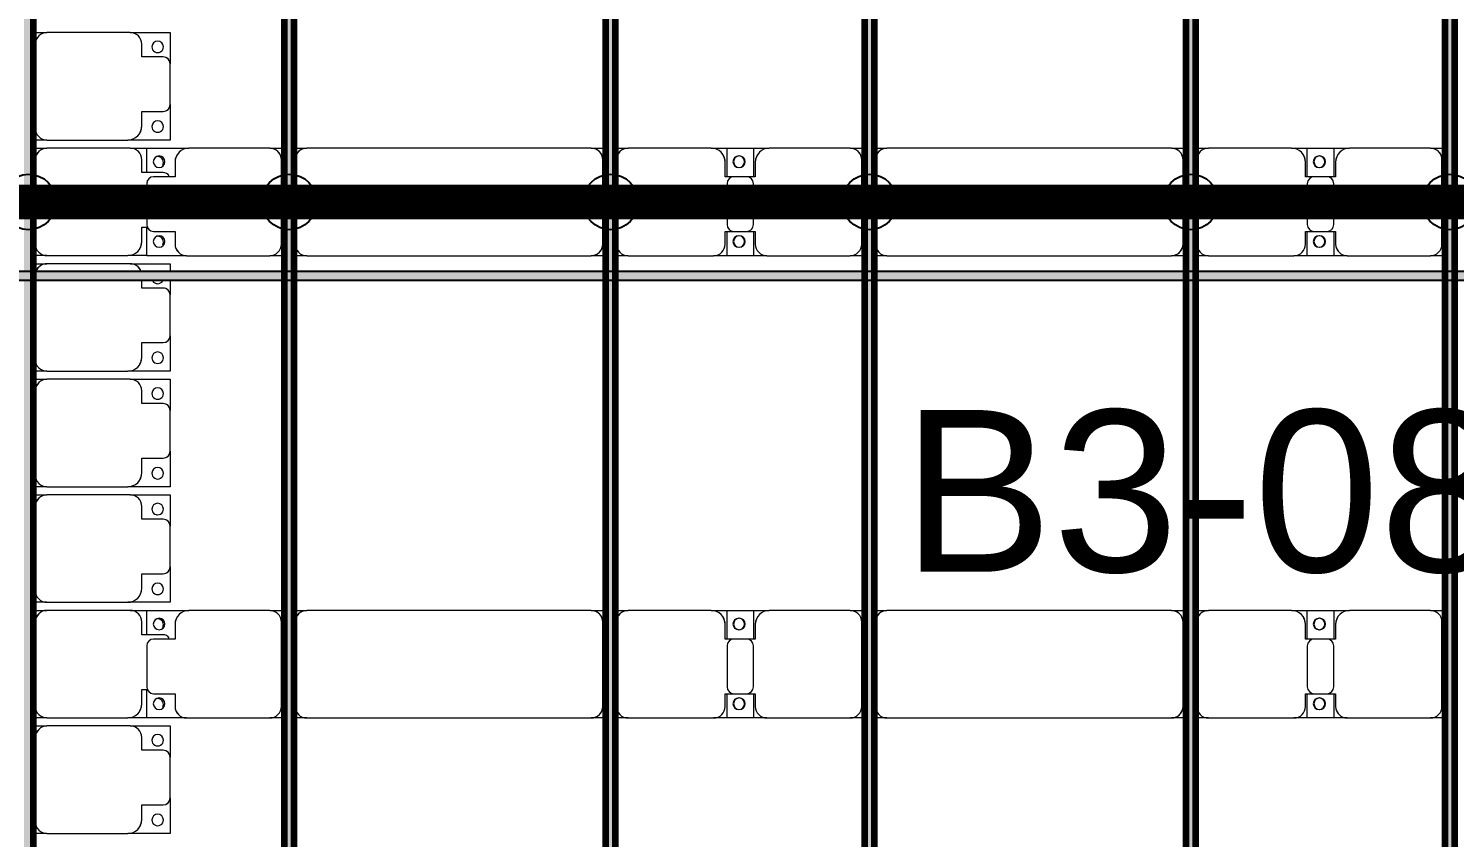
# Model space of a CAD drawing. Header units: millimetres. Extents: x 312848 to 517332, y -142134 to -35114.
# Drawn here: x 399325 to 405492, y -120078 to -116578 of the extents above; entities that cross this region are included whole.
import ezdxf

# ---------------------------------------------------------------- set-up
doc = ezdxf.new("R2010")
doc.units = ezdxf.units.MM
doc.layers.add('A-GENM', color=13, linetype='Continuous', lineweight=9)
doc.layers.add('S-BEAM', color=12, linetype='Continuous', lineweight=9)
doc.layers.add('GC-GHI CHU', color=2, linetype='Continuous')
doc.layers.add('GC-HOP 40x60 GIA CUONG', color=1, linetype='Continuous')
doc.styles.add('GC_VN', font='arial.ttf')

# ---------------------------------------------------------------- blocks, each defined once
blk = doc.blocks.new('Dai phao do pin - DẢI PHAO ĐỠ PIN-67305-KHUNG KẾT CẤU BÈ PIN 3')
at = {"layer": 'A-GENM', "color": 7}
for p, q in [((-1312.2, 241.6), (-1129.7, 241.6)), ((-1312.2, 136.9), (-1312.2, 241.6)), ((-779.7, 241.6), (-1129.7, 241.6)), ((-779.7, 241.6), (-715.6, 241.6)), ((-729.7, -173.4), (-729.7, 191.6)), ((-675.6, 241.6), (-620.3, 241.6)), ((-670.3, 191.6), (-670.3, -173.4)), ((610.3, 241.6), (-620.3, 241.6)), ((610.3, 241.6), (674.4, 241.6)), ((660.3, -173.4), (660.3, 191.6)), ((714.4, 241.6), (769.7, 241.6)), ((719.7, 191.6), (719.7, -173.4)), ((1129.7, 241.6), (769.7, 241.6)), ((1129.7, 241.6), (1312.2, 241.6)), ((1197.8, 241.6), (1380.3, 241.6)), ((1197.8, 118.2), (1197.8, 241.6)), ((1312.2, 241.6), (1312.2, 118.2)), ((1730.3, 241.6), (1380.3, 241.6)), ((1730.3, 241.6), (1794.4, 241.6)), ((1780.3, -173.4), (1780.3, 191.6)), ((1834.4, 241.6), (1889.7, 241.6)), ((1839.7, 191.6), (1839.7, -173.4)), ((3120.3, 241.6), (1889.7, 241.6)), ((3120.3, 241.6), (3184.4, 241.6)), ((3170.3, -173.4), (3170.3, 191.6)), ((3224.4, 241.6), (3279.7, 241.6)), ((3229.7, 191.6), (3229.7, -173.4)), ((3639.7, 241.6), (3279.7, 241.6)), ((3639.7, 241.6), (3822.2, 241.6)), ((3707.8, 241.6), (3890.3, 241.6)), ((3707.8, 118.2), (3707.8, 241.6)), ((3822.2, 241.6), (3822.2, 118.2)), ((4240.3, 241.6), (3890.3, 241.6)), ((4240.3, 241.6), (4304.4, 241.6)), ((4290.3, -173.4), (4290.3, 191.6)), ((-1189.7, 181.6), (-1189.7, 118.2)), ((1189.7, 118.2), (1189.7, 181.6)), ((1320.3, 181.6), (1320.3, 118.2)), ((3699.7, 118.2), (3699.7, 181.6)), ((3830.3, 181.6), (3830.3, 118.2)), ((-1312.2, 88.2), (-1312.2, -88.2)), ((-1189.7, 118.2), (-1282.2, 118.2)), ((1282.2, 118.2), (1189.7, 118.2)), ((1197.8, 88.2), (1197.8, -88.2)), ((1320.3, 118.2), (1227.8, 118.2)), ((1312.2, -88.2), (1312.2, 88.2)), ((3792.2, 118.2), (3699.7, 118.2)), ((3707.8, 88.2), (3707.8, -88.2)), ((3830.3, 118.2), (3737.8, 118.2)), ((3822.2, -88.2), (3822.2, 88.2)), ((-1312.2, -223.4), (-1312.2, -99.5)), ((-1282.2, -118.2), (-1189.7, -118.2)), ((-1189.7, -118.2), (-1189.7, -173.4)), ((1189.7, -173.4), (1189.7, -118.2)), ((1189.7, -118.2), (1282.2, -118.2)), ((1197.8, -223.4), (1197.8, -118.2)), ((1227.8, -118.2), (1320.3, -118.2)), ((1312.2, -118.2), (1312.2, -223.4)), ((1320.3, -118.2), (1320.3, -173.4)), ((3699.7, -173.4), (3699.7, -118.2)), ((3699.7, -118.2), (3792.2, -118.2)), ((3707.8, -223.4), (3707.8, -118.2)), ((3737.8, -118.2), (3830.3, -118.2)), ((3822.2, -118.2), (3822.2, -223.4)), ((3830.3, -118.2), (3830.3, -173.4)), ((-1139.7, -223.4), (-1312.2, -223.4)), ((-1139.7, -223.4), (-779.7, -223.4)), ((-715.6, -223.4), (-779.7, -223.4)), ((-620.3, -223.4), (-675.6, -223.4)), ((-620.3, -223.4), (610.3, -223.4)), ((674.4, -223.4), (610.3, -223.4)), ((769.7, -223.4), (714.4, -223.4)), ((769.7, -223.4), (1139.7, -223.4)), ((1312.2, -223.4), (1139.7, -223.4)), ((1370.3, -223.4), (1197.8, -223.4)), ((1370.3, -223.4), (1730.3, -223.4)), ((1794.4, -223.4), (1730.3, -223.4)), ((1889.7, -223.4), (1834.4, -223.4)), ((1889.7, -223.4), (3120.3, -223.4)), ((3184.4, -223.4), (3120.3, -223.4)), ((3279.7, -223.4), (3224.4, -223.4)), ((3279.7, -223.4), (3649.7, -223.4)), ((3822.2, -223.4), (3649.7, -223.4)), ((3880.3, -223.4), (3707.8, -223.4)), ((3880.3, -223.4), (4240.3, -223.4)), ((4304.4, -223.4), (4240.3, -223.4))]:
    blk.add_line(p, q, dxfattribs=at)
for centre, radius, start, end in [((-1258.6, 183.2), 25, 0, 180), ((-1129.7, 181.6), 60, 90, 180), ((-1129.7, 181.6), 60, 150, 180), ((-779.7, 191.6), 50, 360, 90), ((-779.7, 191.6), 50, 360, 45), ((-620.3, 191.6), 50, 90, 180), ((-620.3, 191.6), 50, 105, 180), ((610.3, 191.6), 50, 360, 90), ((610.3, 191.6), 50, 15, 90), ((769.7, 191.6), 50, 90, 180), ((769.7, 191.6), 50, 135, 180), ((1129.7, 181.6), 60, 360, 90), ((1129.7, 181.6), 60, 360, 30), ((1248.6, 183.2), 25, 360, 180), ((1251.4, 183.2), 25, 0, 180), ((1380.3, 181.6), 60, 90, 180), ((1380.3, 181.6), 60, 150, 180), ((1730.3, 191.6), 50, 360, 90), ((1730.3, 191.6), 50, 360, 45), ((1889.7, 191.6), 50, 90, 180), ((1889.7, 191.6), 50, 105, 180), ((3120.3, 191.6), 50, 360, 90), ((3120.3, 191.6), 50, 15, 90), ((3279.7, 191.6), 50, 90, 180), ((3279.7, 191.6), 50, 135, 180), ((3639.7, 181.6), 60, 360, 90), ((3639.7, 181.6), 60, 360, 30), ((3758.6, 183.2), 25, 360, 180), ((3761.4, 183.2), 25, 0, 180), ((3890.3, 181.6), 60, 90, 180), ((3890.3, 181.6), 60, 150, 180), ((4240.3, 191.6), 50, 360, 90), ((4240.3, 191.6), 50, 360, 45), ((-1258.6, 183.2), 25, 180, 360), ((1248.6, 183.2), 25, 180, 0), ((1251.4, 183.2), 25, 180, 0), ((3758.6, 183.2), 25, 180, 0), ((3761.4, 183.2), 25, 180, 0), ((-1282.2, 88.2), 30, 90, 180), ((1227.8, 88.2), 30, 90, 180), ((1282.2, 88.2), 30, 360, 90), ((3737.8, 88.2), 30, 90, 180), ((3792.2, 88.2), 30, 360, 90), ((-1282.2, -88.2), 30, 180, 270), ((-1282.2, -88.2), 30, 210, 240), ((1227.8, -88.2), 30, 180, 270), ((1282.2, -88.2), 30, 270, 360), ((3737.8, -88.2), 30, 180, 270), ((3792.2, -88.2), 30, 270, 360), ((-1258.6, -161.8), 25, 0, 180), ((-1258.6, -161.8), 25, 180, 0), ((-1139.7, -173.4), 50, 180, 270), ((-1139.7, -173.4), 50, 180, 225), ((-779.7, -173.4), 50, 270, 360), ((-779.7, -173.4), 50, 315, 360), ((-620.3, -173.4), 50, 180, 270), ((-620.3, -173.4), 50, 180, 270), ((610.3, -173.4), 50, 270, 360), ((610.3, -173.4), 50, 285, 360), ((769.7, -173.4), 50, 180, 270), ((769.7, -173.4), 50, 180, 225), ((1139.7, -173.4), 50, 270, 360), ((1139.7, -173.4), 50, 315, 360), ((1248.6, -161.8), 25, 360, 180), ((1248.6, -161.8), 25, 180, 360), ((1251.4, -161.8), 25, 0, 180), ((1251.4, -161.8), 25, 180, 0), ((1370.3, -173.4), 50, 180, 270), ((1370.3, -173.4), 50, 180, 225), ((1730.3, -173.4), 50, 270, 360), ((1730.3, -173.4), 50, 315, 360), ((1889.7, -173.4), 50, 180, 270), ((1889.7, -173.4), 50, 180, 270), ((3120.3, -173.4), 50, 270, 360), ((3120.3, -173.4), 50, 285, 360), ((3279.7, -173.4), 50, 180, 270), ((3279.7, -173.4), 50, 180, 225), ((3649.7, -173.4), 50, 270, 360), ((3649.7, -173.4), 50, 315, 360), ((3758.6, -161.8), 25, 0, 180), ((3758.6, -161.8), 25, 180, 0), ((3761.4, -161.8), 25, 360, 180), ((3761.4, -161.8), 25, 180, 0), ((3880.3, -173.4), 50, 180, 270), ((3880.3, -173.4), 50, 180, 217.94915), ((4240.3, -173.4), 50, 270, 360), ((4240.3, -173.4), 50, 315, 360)]:
    blk.add_arc(centre, radius, start, end, dxfattribs=at)
blk = doc.blocks.new('Dai phao do pin - DẢI PHAO ĐỠ PIN-V14-KHUNG KẾT CẤU BÈ PIN 3')
at = {"layer": 'A-GENM', "color": 7}
for p, q in [((-1312.2, 241.6), (-1129.7, 241.6)), ((-1312.2, 136.9), (-1312.2, 241.6)), ((-779.7, 241.6), (-1129.7, 241.6)), ((-779.7, 241.6), (-715.6, 241.6)), ((-729.7, -173.4), (-729.7, 191.6)), ((-675.6, 241.6), (-620.3, 241.6)), ((-670.3, 191.6), (-670.3, -173.4)), ((610.3, 241.6), (-620.3, 241.6)), ((610.3, 241.6), (674.4, 241.6)), ((660.3, -173.4), (660.3, 191.6)), ((714.4, 241.6), (769.7, 241.6)), ((719.7, 191.6), (719.7, -173.4)), ((1129.7, 241.6), (769.7, 241.6)), ((1129.7, 241.6), (1312.2, 241.6)), ((1197.8, 241.6), (1380.3, 241.6)), ((1197.8, 118.2), (1197.8, 241.6)), ((1312.2, 241.6), (1312.2, 118.2)), ((1730.3, 241.6), (1380.3, 241.6)), ((1730.3, 241.6), (1794.4, 241.6)), ((1780.3, -173.4), (1780.3, 191.6)), ((1834.4, 241.6), (1889.7, 241.6)), ((1839.7, 191.6), (1839.7, -173.4)), ((3120.3, 241.6), (1889.7, 241.6)), ((3120.3, 241.6), (3184.4, 241.6)), ((3170.3, -173.4), (3170.3, 191.6)), ((3224.4, 241.6), (3279.7, 241.6)), ((3229.7, 191.6), (3229.7, -173.4)), ((3639.7, 241.6), (3279.7, 241.6)), ((3639.7, 241.6), (3822.2, 241.6)), ((3707.8, 241.6), (3890.3, 241.6)), ((3707.8, 118.2), (3707.8, 241.6)), ((3822.2, 241.6), (3822.2, 118.2)), ((4240.3, 241.6), (3890.3, 241.6)), ((4240.3, 241.6), (4304.4, 241.6)), ((4290.3, -173.4), (4290.3, 191.6)), ((-1189.7, 181.6), (-1189.7, 118.2)), ((1189.7, 118.2), (1189.7, 181.6)), ((1320.3, 181.6), (1320.3, 118.2)), ((3699.7, 118.2), (3699.7, 181.6)), ((3830.3, 181.6), (3830.3, 118.2)), ((-1312.2, 88.2), (-1312.2, -88.2)), ((-1189.7, 118.2), (-1282.2, 118.2)), ((1282.2, 118.2), (1189.7, 118.2)), ((1197.8, 88.2), (1197.8, -88.2)), ((1320.3, 118.2), (1227.8, 118.2)), ((1312.2, -88.2), (1312.2, 88.2)), ((3792.2, 118.2), (3699.7, 118.2)), ((3707.8, 88.2), (3707.8, -88.2)), ((3830.3, 118.2), (3737.8, 118.2)), ((3822.2, -88.2), (3822.2, 88.2)), ((-1312.2, -223.4), (-1312.2, -99.5)), ((-1282.2, -118.2), (-1189.7, -118.2)), ((-1189.7, -118.2), (-1189.7, -173.4)), ((1189.7, -173.4), (1189.7, -118.2)), ((1189.7, -118.2), (1282.2, -118.2)), ((1197.8, -223.4), (1197.8, -118.2)), ((1227.8, -118.2), (1320.3, -118.2)), ((1312.2, -118.2), (1312.2, -223.4)), ((1320.3, -118.2), (1320.3, -173.4)), ((3699.7, -173.4), (3699.7, -118.2)), ((3699.7, -118.2), (3792.2, -118.2)), ((3707.8, -223.4), (3707.8, -118.2)), ((3737.8, -118.2), (3830.3, -118.2)), ((3822.2, -118.2), (3822.2, -223.4)), ((3830.3, -118.2), (3830.3, -173.4)), ((-1139.7, -223.4), (-1312.2, -223.4)), ((-1139.7, -223.4), (-779.7, -223.4)), ((-715.6, -223.4), (-779.7, -223.4)), ((-620.3, -223.4), (-675.6, -223.4)), ((-620.3, -223.4), (610.3, -223.4)), ((674.4, -223.4), (610.3, -223.4)), ((769.7, -223.4), (714.4, -223.4)), ((769.7, -223.4), (1139.7, -223.4)), ((1312.2, -223.4), (1139.7, -223.4)), ((1370.3, -223.4), (1197.8, -223.4)), ((1370.3, -223.4), (1730.3, -223.4)), ((1794.4, -223.4), (1730.3, -223.4)), ((1889.7, -223.4), (1834.4, -223.4)), ((1889.7, -223.4), (3120.3, -223.4)), ((3184.4, -223.4), (3120.3, -223.4)), ((3279.7, -223.4), (3224.4, -223.4)), ((3279.7, -223.4), (3649.7, -223.4)), ((3822.2, -223.4), (3649.7, -223.4)), ((3880.3, -223.4), (3707.8, -223.4)), ((3880.3, -223.4), (4240.3, -223.4)), ((4304.4, -223.4), (4240.3, -223.4))]:
    blk.add_line(p, q, dxfattribs=at)
for centre, radius, start, end in [((-1258.6, 183.2), 25, 0, 180), ((-1129.7, 181.6), 60, 90, 180), ((-1129.7, 181.6), 60, 150, 180), ((-779.7, 191.6), 50, 360, 90), ((-779.7, 191.6), 50, 360, 45), ((-620.3, 191.6), 50, 90, 180), ((-620.3, 191.6), 50, 105, 180), ((610.3, 191.6), 50, 360, 90), ((610.3, 191.6), 50, 15, 90), ((769.7, 191.6), 50, 90, 180), ((769.7, 191.6), 50, 135, 180), ((1129.7, 181.6), 60, 360, 90), ((1129.7, 181.6), 60, 360, 30), ((1248.6, 183.2), 25, 360, 180), ((1251.4, 183.2), 25, 0, 180), ((1380.3, 181.6), 60, 90, 180), ((1380.3, 181.6), 60, 150, 180), ((1730.3, 191.6), 50, 360, 90), ((1730.3, 191.6), 50, 360, 45), ((1889.7, 191.6), 50, 90, 180), ((1889.7, 191.6), 50, 105, 180), ((3120.3, 191.6), 50, 360, 90), ((3120.3, 191.6), 50, 15, 90), ((3279.7, 191.6), 50, 90, 180), ((3279.7, 191.6), 50, 135, 180), ((3639.7, 181.6), 60, 360, 90), ((3639.7, 181.6), 60, 360, 30), ((3758.6, 183.2), 25, 360, 180), ((3761.4, 183.2), 25, 0, 180), ((3890.3, 181.6), 60, 90, 180), ((3890.3, 181.6), 60, 150, 180), ((4240.3, 191.6), 50, 360, 90), ((4240.3, 191.6), 50, 360, 45), ((-1258.6, 183.2), 25, 180, 360), ((1248.6, 183.2), 25, 180, 0), ((1251.4, 183.2), 25, 180, 0), ((3758.6, 183.2), 25, 180, 0), ((3761.4, 183.2), 25, 180, 0), ((-1282.2, 88.2), 30, 90, 180), ((1227.8, 88.2), 30, 90, 180), ((1282.2, 88.2), 30, 360, 90), ((3737.8, 88.2), 30, 90, 180), ((3792.2, 88.2), 30, 360, 90), ((-1282.2, -88.2), 30, 180, 270), ((-1282.2, -88.2), 30, 210, 240), ((1227.8, -88.2), 30, 180, 270), ((1282.2, -88.2), 30, 270, 360), ((3737.8, -88.2), 30, 180, 270), ((3792.2, -88.2), 30, 270, 360), ((-1258.6, -161.8), 25, 0, 180), ((-1258.6, -161.8), 25, 180, 0), ((-1139.7, -173.4), 50, 180, 270), ((-1139.7, -173.4), 50, 180, 225), ((-779.7, -173.4), 50, 270, 360), ((-779.7, -173.4), 50, 315, 360), ((-620.3, -173.4), 50, 180, 270), ((-620.3, -173.4), 50, 180, 270), ((610.3, -173.4), 50, 270, 360), ((610.3, -173.4), 50, 285, 360), ((769.7, -173.4), 50, 180, 270), ((769.7, -173.4), 50, 180, 225), ((1139.7, -173.4), 50, 270, 360), ((1139.7, -173.4), 50, 315, 360), ((1248.6, -161.8), 25, 360, 180), ((1248.6, -161.8), 25, 180, 360), ((1251.4, -161.8), 25, 0, 180), ((1251.4, -161.8), 25, 180, 0), ((1370.3, -173.4), 50, 180, 270), ((1370.3, -173.4), 50, 180, 225), ((1730.3, -173.4), 50, 270, 360), ((1730.3, -173.4), 50, 315, 360), ((1889.7, -173.4), 50, 180, 270), ((1889.7, -173.4), 50, 180, 270), ((3120.3, -173.4), 50, 270, 360), ((3120.3, -173.4), 50, 285, 360), ((3279.7, -173.4), 50, 180, 270), ((3279.7, -173.4), 50, 180, 225), ((3649.7, -173.4), 50, 270, 360), ((3649.7, -173.4), 50, 315, 360), ((3758.6, -161.8), 25, 0, 180), ((3758.6, -161.8), 25, 180, 0), ((3761.4, -161.8), 25, 360, 180), ((3761.4, -161.8), 25, 180, 0), ((3880.3, -173.4), 50, 180, 270), ((3880.3, -173.4), 50, 180, 217.94915), ((4240.3, -173.4), 50, 270, 360), ((4240.3, -173.4), 50, 315, 360)]:
    blk.add_arc(centre, radius, start, end, dxfattribs=at)
blk = doc.blocks.new('Dầm C52 - Dầm C52-66217-KHUNG KẾT CẤU BÈ PIN 3')
at = {"layer": 'S-BEAM', "lineweight": 140}
blk.add_hatch(color=1, dxfattribs=at).paths.add_polyline_path([(-10599.4, -20), (10599.4, -20), (10599.4, 20), (-10599.4, 20)])
at = {"layer": 'S-BEAM', "color": 1, "lineweight": 140}
for p, q in [((-10599.4, 20), (10599.4, 20)), ((10599.4, -20), (-10599.4, -20))]:
    blk.add_line(p, q, dxfattribs=at)
blk = doc.blocks.new('Dầm C52 - Dầm C52-V17-KHUNG KẾT CẤU BÈ PIN 3')
at = {"layer": 'S-BEAM', "lineweight": 140}
blk.add_hatch(color=1, dxfattribs=at).paths.add_polyline_path([(-10599.4, -20), (10599.4, -20), (10599.4, 20), (-10599.4, 20)])
at = {"layer": 'S-BEAM', "color": 1, "lineweight": 140}
for p, q in [((-10599.4, 20), (10599.4, 20)), ((10599.4, -20), (-10599.4, -20))]:
    blk.add_line(p, q, dxfattribs=at)
blk = doc.blocks.new('Dầm C52 - Hộp 40x60-V18-KHUNG KẾT CẤU BÈ PIN 3')
at = {"layer": 'S-BEAM', "lineweight": 25}
blk.add_hatch(color=4, dxfattribs=at).paths.add_polyline_path([(55975.3, -20), (55975.3, 20), (-55975.3, 20), (-55975.3, -20), (55935.6, -20)])
at = {"layer": 'S-BEAM', "color": 4, "lineweight": 25}
for p, q in [((-55975.3, 20), (55975.3, 20)), ((55975.3, -20), (-55975.3, -20))]:
    blk.add_line(p, q, dxfattribs=at)
blk = doc.blocks.new('Dải phao đi lại kèm đỡ invester - DẢI PHAO ĐI LẠI-V20-KHUNG KẾT CẤU BÈ PIN 3')
at = {"layer": 'A-GENM', "color": 7}
for p, q in [((13258.4, -779.7), (13258.4, -720)), ((13673.4, -729.7), (13308.4, -729.7)), ((13723.4, -720), (13723.4, -779.7)), ((13758.4, -779.7), (13758.4, -720)), ((14173.4, -729.7), (13808.4, -729.7)), ((14223.4, -720), (14223.4, -779.7)), ((14258.4, -779.7), (14258.4, -720)), ((14673.4, -729.7), (14308.4, -729.7)), ((14723.4, -720), (14723.4, -779.7)), ((14758.4, -779.7), (14758.4, -720)), ((15173.4, -729.7), (14808.4, -729.7)), ((15223.4, -720), (15223.4, -779.7)), ((15258.4, -779.7), (15258.4, -720)), ((15651.2, -729.7), (15308.4, -729.7)), ((15723.4, -720), (15723.4, -779.7)), ((15758.4, -779.7), (15758.4, -720)), ((16173.4, -729.7), (15808.4, -729.7)), ((16223.4, -720), (16223.4, -779.7)), ((16258.4, -779.7), (16258.4, -720)), ((16673.4, -729.7), (16308.4, -729.7)), ((16723.4, -720), (16723.4, -779.7)), ((13258.4, -779.7), (13258.4, -1129.7)), ((13723.4, -1139.7), (13723.4, -779.7)), ((13758.4, -779.7), (13758.4, -1129.7)), ((14223.4, -1139.7), (14223.4, -779.7)), ((14258.4, -779.7), (14258.4, -1129.7)), ((14723.4, -1139.7), (14723.4, -779.7)), ((14758.4, -779.7), (14758.4, -1129.7)), ((15223.4, -1139.7), (15223.4, -779.7)), ((15258.4, -779.7), (15258.4, -1129.7)), ((15723.4, -1139.7), (15723.4, -779.7)), ((15758.4, -779.7), (15758.4, -1129.7)), ((16223.4, -1139.7), (16223.4, -779.7)), ((16258.4, -779.7), (16258.4, -1129.7)), ((16723.4, -1139.7), (16723.4, -779.7)), ((13258.4, -1312.2), (13258.4, -1129.7)), ((13723.4, -1139.7), (13723.4, -1312.2)), ((13758.4, -1212.1), (13758.4, -1129.7)), ((14223.4, -1139.7), (14223.4, -1312.2)), ((14258.4, -1312.2), (14258.4, -1129.7)), ((14723.4, -1139.7), (14723.4, -1312.2)), ((14758.4, -1312.2), (14758.4, -1129.7)), ((15223.4, -1139.7), (15223.4, -1312.2)), ((15258.4, -1312.2), (15258.4, -1129.7)), ((15723.4, -1139.7), (15723.4, -1312.2)), ((15758.4, -1212.1), (15758.4, -1129.7)), ((16223.4, -1139.7), (16223.4, -1312.2)), ((16258.4, -1312.2), (16258.4, -1129.7)), ((16723.4, -1139.7), (16723.4, -1312.2)), ((13318.4, -1189.7), (13381.8, -1189.7)), ((13381.8, -1189.7), (13381.8, -1282.2)), ((13618.2, -1282.2), (13618.2, -1189.7)), ((13618.2, -1189.7), (13673.4, -1189.7)), ((13818.4, -1189.7), (13881.8, -1189.7)), ((13881.8, -1189.7), (13881.8, -1217.7)), ((14118.2, -1282.2), (14118.2, -1189.7)), ((14118.2, -1189.7), (14173.4, -1189.7)), ((14318.4, -1189.7), (14381.8, -1189.7)), ((14381.8, -1189.7), (14381.8, -1282.2)), ((14618.2, -1282.2), (14618.2, -1189.7)), ((14618.2, -1189.7), (14673.4, -1189.7)), ((14818.4, -1189.7), (14881.8, -1189.7)), ((14881.8, -1189.7), (14881.8, -1282.2)), ((15118.2, -1282.2), (15118.2, -1189.7)), ((15118.2, -1189.7), (15173.4, -1189.7)), ((15318.4, -1189.7), (15381.8, -1189.7)), ((15381.8, -1189.7), (15381.8, -1282.2)), ((15618.2, -1282.2), (15618.2, -1189.7)), ((15618.2, -1189.7), (15651.2, -1189.7)), ((15818.4, -1189.7), (15881.8, -1189.7)), ((15881.8, -1189.7), (15881.8, -1217.7)), ((16118.2, -1282.2), (16118.2, -1189.7)), ((16118.2, -1189.7), (16173.4, -1189.7)), ((16318.4, -1189.7), (16381.8, -1189.7)), ((16381.8, -1189.7), (16381.8, -1282.2)), ((16618.2, -1282.2), (16618.2, -1189.7)), ((16618.2, -1189.7), (16673.4, -1189.7)), ((13411.8, -1312.2), (13258.4, -1312.2)), ((13411.8, -1312.2), (13588.2, -1312.2)), ((13723.4, -1312.2), (13588.2, -1312.2)), ((14411.8, -1312.2), (14258.4, -1312.2)), ((14411.8, -1312.2), (14588.2, -1312.2)), ((14723.4, -1312.2), (14588.2, -1312.2)), ((14911.8, -1312.2), (14758.4, -1312.2)), ((14911.8, -1312.2), (15088.2, -1312.2)), ((15223.4, -1312.2), (15088.2, -1312.2)), ((15411.8, -1312.2), (15258.4, -1312.2)), ((15411.8, -1312.2), (15588.2, -1312.2)), ((15651.2, -1312.2), (15588.2, -1312.2)), ((15723.4, -1312.2), (15691.2, -1312.2)), ((16411.8, -1312.2), (16258.4, -1312.2)), ((16411.8, -1312.2), (16588.2, -1312.2)), ((16723.4, -1312.2), (16588.2, -1312.2))]:
    blk.add_line(p, q, dxfattribs=at)
for centre, radius, start, end in [((13308.4, -779.7), 50, 90, 180), ((13308.4, -779.7), 50, 90, 135), ((13673.4, -779.7), 50, 360, 90), ((13673.4, -779.7), 50, 45, 90), ((13808.4, -779.7), 50, 90, 180), ((13808.4, -779.7), 50, 90, 135), ((14173.4, -779.7), 50, 360, 90), ((14173.4, -779.7), 50, 45, 90), ((14308.4, -779.7), 50, 90, 180), ((14308.4, -779.7), 50, 90, 135), ((14673.4, -779.7), 50, 360, 90), ((14673.4, -779.7), 50, 45, 90), ((14808.4, -779.7), 50, 90, 180), ((14808.4, -779.7), 50, 90, 135), ((15173.4, -779.7), 50, 360, 90), ((15173.4, -779.7), 50, 45, 90), ((15308.4, -779.7), 50, 90, 180), ((15308.4, -779.7), 50, 90, 135), ((15673.4, -779.7), 50, 360, 68.92376), ((15673.4, -779.7), 50, 45, 68.92376), ((15808.4, -779.7), 50, 90, 180), ((15808.4, -779.7), 50, 90, 135), ((16173.4, -779.7), 50, 360, 90), ((16173.4, -779.7), 50, 45, 90), ((16308.4, -779.7), 50, 90, 180), ((16308.4, -779.7), 50, 90, 135), ((16673.4, -779.7), 50, 0, 90), ((16673.4, -779.7), 50, 45, 90), ((13318.4, -1129.7), 60, 180, 270), ((13673.4, -1139.7), 50, 270, 360), ((13818.4, -1129.7), 60, 180, 270), ((14173.4, -1139.7), 50, 270, 360), ((14318.4, -1129.7), 60, 180, 270), ((14673.4, -1139.7), 50, 270, 360), ((14818.4, -1129.7), 60, 180, 270), ((15173.4, -1139.7), 50, 270, 0), ((15318.4, -1129.7), 60, 180, 270), ((15673.4, -1139.7), 50, 291.07624, 360), ((15818.4, -1129.7), 60, 180, 270), ((16173.4, -1139.7), 50, 270, 0), ((16318.4, -1129.7), 60, 180, 270), ((16673.4, -1139.7), 50, 270, 0), ((13318.4, -1129.7), 60, 240, 270), ((13673.4, -1139.7), 50, 270, 315), ((13818.4, -1129.7), 60, 240, 270), ((14173.4, -1139.7), 50, 270, 315), ((14318.4, -1129.7), 60, 240, 269.18429), ((14673.4, -1139.7), 50, 270, 315), ((14818.4, -1129.7), 60, 240, 270), ((15173.4, -1139.7), 50, 270, 315), ((15318.4, -1129.7), 60, 240, 270), ((15673.4, -1139.7), 50, 291.07624, 315), ((15818.4, -1129.7), 60, 240, 270), ((16173.4, -1139.7), 50, 270, 315), ((16318.4, -1129.7), 60, 240, 270), ((16673.4, -1139.7), 50, 270, 315), ((13316.8, -1258.6), 25, 90, 270), ((13316.8, -1258.6), 25, 270, 90), ((13411.8, -1282.2), 30, 180, 270), ((13588.2, -1282.2), 30, 270, 0), ((13661.8, -1258.6), 25, 90, 270), ((13661.8, -1258.6), 25, 165, 180), ((13661.8, -1258.6), 25, 270, 90), ((13816.8, -1258.6), 25, 240, 270), ((13816.8, -1258.6), 25, 270, 15), ((14088.2, -1282.2), 30, 300, 0), ((14161.8, -1258.6), 25, 240, 270), ((14161.8, -1258.6), 25, 270, 15), ((14316.8, -1258.6), 25, 90, 270), ((14316.8, -1258.6), 25, 270, 90), ((14411.8, -1282.2), 30, 180, 270), ((14588.2, -1282.2), 30, 270, 360), ((14661.8, -1258.6), 25, 90, 270), ((14661.8, -1258.6), 25, 165, 180), ((14661.8, -1258.6), 25, 270, 90), ((14816.8, -1258.6), 25, 90, 270), ((14816.8, -1258.6), 25, 270, 90), ((14911.8, -1282.2), 30, 180, 270), ((15088.2, -1282.2), 30, 270, 360), ((15161.8, -1258.6), 25, 90, 270), ((15161.8, -1258.6), 25, 165, 180), ((15161.8, -1258.6), 25, 270, 90), ((15316.8, -1258.6), 25, 90, 270), ((15316.8, -1258.6), 25, 270, 90), ((15411.8, -1282.2), 30, 180, 270), ((15588.2, -1282.2), 30, 270, 0), ((15661.8, -1258.6), 25, 120, 240), ((15661.8, -1258.6), 25, 165, 180), ((15816.8, -1258.6), 25, 240, 270), ((15816.8, -1258.6), 25, 270, 15), ((16088.2, -1282.2), 30, 300, 0), ((16161.8, -1258.6), 25, 240, 270), ((16161.8, -1258.6), 25, 270, 15), ((16316.8, -1258.6), 25, 90, 270), ((16316.8, -1258.6), 25, 270, 90), ((16411.8, -1282.2), 30, 180, 270), ((16588.2, -1282.2), 30, 270, 0), ((16661.8, -1258.6), 25, 90, 270), ((16661.8, -1258.6), 25, 165, 180), ((16661.8, -1258.6), 25, 270, 90), ((13411.8, -1282.2), 30, 210, 270), ((13588.2, -1282.2), 30, 270, 330), ((14411.8, -1282.2), 30, 210, 270), ((14588.2, -1282.2), 30, 270, 330), ((14911.8, -1282.2), 30, 210, 270), ((15088.2, -1282.2), 30, 270, 330), ((15411.8, -1282.2), 30, 210, 270), ((15588.2, -1282.2), 30, 270, 330), ((16411.8, -1282.2), 30, 210, 270), ((16588.2, -1282.2), 30, 270, 330)]:
    blk.add_arc(centre, radius, start, end, dxfattribs=at)
blk = doc.blocks.new('Dầm C52 - Dầm C52-V13-KHUNG KẾT CẤU BÈ PIN 3')
at = {"layer": 'S-BEAM', "lineweight": 140}
blk.add_hatch(color=1, dxfattribs=at).paths.add_polyline_path([(-45616.3, 20), (-45616.3, -20), (45616.3, -20), (45616.3, 20), (-45569, 20)])
at = {"layer": 'S-BEAM', "color": 1, "lineweight": 140}
blk.add_line((45616.3, -20), (-45616.3, -20), dxfattribs=at)
blk = doc.blocks.new('be pin 3_rvt-1-KHUNG KẾT CẤU BÈ PIN 3')
at = {"layer": 'A-GENM', "color": 4, "lineweight": 25, "rotation": 90.00000000000026}
blk.add_blockref('Dải phao đi lại kèm đỡ invester - DẢI PHAO ĐI LẠI-V20-KHUNG KẾT CẤU BÈ PIN 3', (398624.7, -133318.6), dxfattribs=at)
at = {"layer": 'A-GENM', "color": 4, "lineweight": 25}
for name, p in [('Dai phao do pin - DẢI PHAO ĐỠ PIN-V14-KHUNG KẾT CẤU BÈ PIN 3', (401148.1, -117337.3)), ('Dai phao do pin - DẢI PHAO ĐỠ PIN-67305-KHUNG KẾT CẤU BÈ PIN 3', (401148.1, -119337.3))]:
    blk.add_blockref(name, p, dxfattribs=at)
at = {"layer": 'S-BEAM', "color": 4, "lineweight": 25}
for name, p, rotation in [('Dầm C52 - Dầm C52-V13-KHUNG KẾT CẤU BÈ PIN 3', (399324.7, -88363.7), 89.99999999999962), ('Dầm C52 - Dầm C52-V17-KHUNG KẾT CẤU BÈ PIN 3', (400452.5, -123380.6), 90.00000000000091), ('Dầm C52 - Dầm C52-66217-KHUNG KẾT CẤU BÈ PIN 3', (401842.5, -123380.6), 90.00000000000091), ('Dầm C52 - Dầm C52-V17-KHUNG KẾT CẤU BÈ PIN 3', (402962.5, -123380.6), 90.00000000000091), ('Dầm C52 - Dầm C52-V17-KHUNG KẾT CẤU BÈ PIN 3', (404352.5, -123380.6), 90.00000000000091), ('Dầm C52 - Dầm C52-V17-KHUNG KẾT CẤU BÈ PIN 3', (405472.5, -123380.6), 90.00000000000091)]:
    blk.add_blockref(name, p, dxfattribs=dict(at, rotation=rotation))
blk.add_blockref('Dầm C52 - Hộp 40x60-V18-KHUNG KẾT CẤU BÈ PIN 3', (380507.8, -117647.4), dxfattribs=at)

msp = doc.modelspace()

# ---------------------------------------------------------------- linework, layer by layer
at = {"layer": 'GC-HOP 40x60 GIA CUONG', "const_width": 150}
msp.add_lwpolyline([(398602.8, -117328.3), (413602.8, -117328.3)], dxfattribs=at)
at = {"layer": 'GC-HOP 40x60 GIA CUONG'}
for centre in [(399324.7, -117328.3), (400452.5, -117328.3), (401842.5, -117328.3), (402962.5, -117328.3), (404352.5, -117328.3), (405472.5, -117328.3)]:
    msp.add_circle(centre, 120, dxfattribs=at)

# ---------------------------------------------------------------- block references
at = {"lineweight": 5}
msp.add_blockref('be pin 3_rvt-1-KHUNG KẾT CẤU BÈ PIN 3', (0, 0), dxfattribs=at)

# ---------------------------------------------------------------- texts
at = {"layer": 'GC-GHI CHU', "style": 'GC_VN'}
msp.add_text('B3-08: 2×15,0 m', height=700, dxfattribs=at).set_placement((403102.8, -118928.3))

doc.saveas('drawing.dxf')
